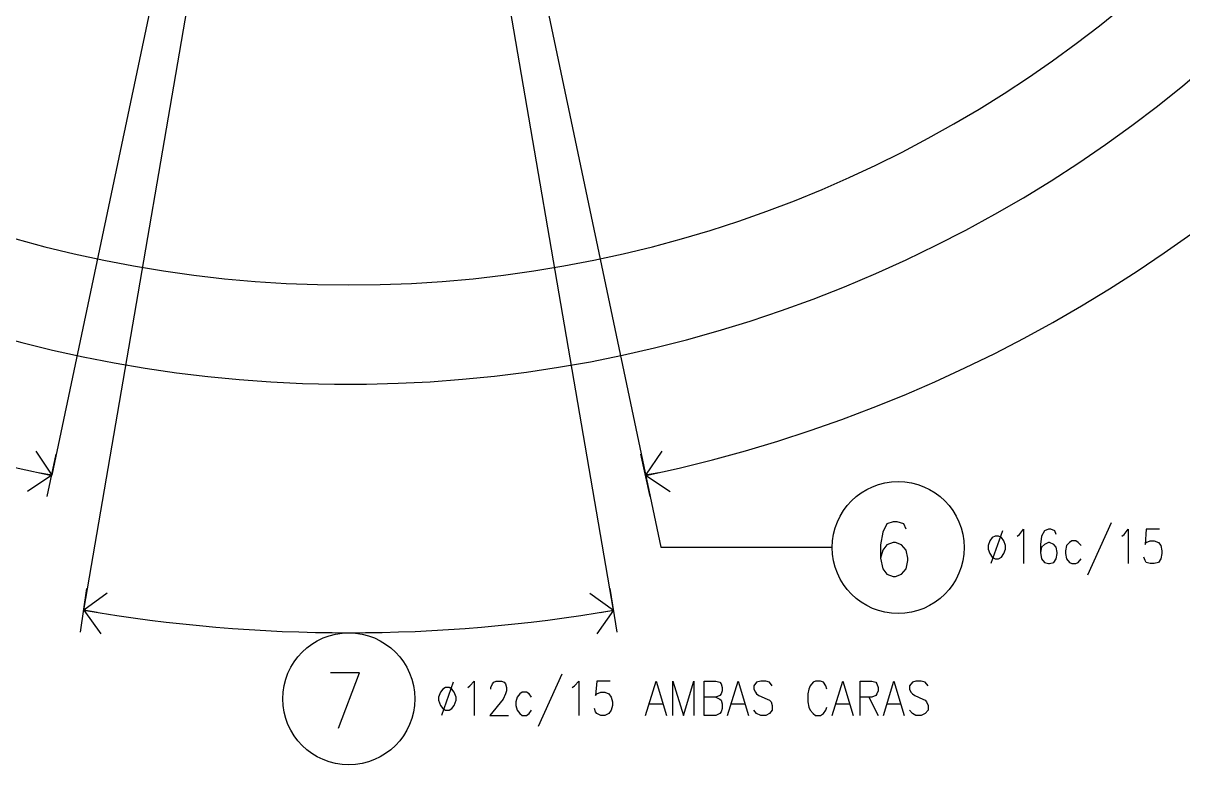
# Model space of a CAD drawing. Extents: x 157 to 1652, y -82 to 500.
# Drawn here: x 470.5 to 533.8, y 84.4 to 124.9 of the extents above; entities that cross this region are included whole.
import ezdxf

# ---------------------------------------------------------------- set-up
doc = ezdxf.new("R2010")
doc.units = 0
doc.header["$MEASUREMENT"] = 0
for name, color, linetype in [('PDF_BARRAS-EN-VISTA-25', 4, 'Continuous'), ('PDF_CONTORNO-ENCOFRADO-25', 2, 'Continuous'), ('PDF_LINEAS-POS-ARMADURA', 4, 'Continuous')]:
    doc.layers.add(name, color=color, linetype=linetype)

msp = doc.modelspace()

# ---------------------------------------------------------------- linework, layer by layer
at = {"layer": 'PDF_BARRAS-EN-VISTA-25', "color": 5, "lineweight": 25}
for points in [[(518.712, 97.242), (518.585, 97.528), (518.236, 97.655), (518.013, 97.655), (517.664, 97.528), (517.442, 97.083), (517.315, 96.385), (517.315, 95.655), (517.442, 95.083), (517.664, 94.798), (518.013, 94.671), (518.14, 94.671), (518.458, 94.798), (518.712, 95.083), (518.807, 95.528), (518.807, 95.655), (518.712, 96.099), (518.458, 96.385), (518.14, 96.512), (518.013, 96.512), (517.664, 96.385), (517.442, 96.099), (517.315, 95.655)], [(487.728, 86.385), (488.871, 89.401), (487.283, 89.401)]]:
    msp.add_lwpolyline(points, dxfattribs=at)
at = {"layer": 'PDF_BARRAS-EN-VISTA-25', "lineweight": 25}
for points in [[(529.918, 97.591), (528.617, 94.734)], [(523.982, 97.147), (523.347, 95.369)], [(524.775, 96.861), (524.902, 96.956), (525.125, 97.242), (525.125, 95.369)], [(526.902, 96.956), (526.839, 97.147), (526.617, 97.242), (526.49, 97.242), (526.267, 97.147), (526.109, 96.861), (526.045, 96.417), (526.045, 95.972), (526.109, 95.623), (526.267, 95.433), (526.49, 95.369), (526.553, 95.369), (526.775, 95.433), (526.902, 95.623), (526.966, 95.909), (526.966, 95.972), (526.902, 96.258), (526.775, 96.417), (526.553, 96.512), (526.49, 96.512), (526.267, 96.417), (526.109, 96.258), (526.045, 95.972)], [(530.49, 96.861), (530.617, 96.956), (530.839, 97.242), (530.839, 95.369)], [(532.553, 97.242), (531.823, 97.242), (531.76, 96.417), (531.823, 96.512), (532.045, 96.607), (532.267, 96.607), (532.49, 96.512), (532.617, 96.353), (532.68, 96.068), (532.68, 95.909), (532.617, 95.623), (532.49, 95.433), (532.267, 95.369), (532.045, 95.369), (531.823, 95.433), (531.76, 95.528), (531.696, 95.718)], [(528.267, 96.353), (528.109, 96.512), (527.982, 96.607), (527.76, 96.607), (527.633, 96.512), (527.474, 96.353), (527.41, 96.068), (527.41, 95.909), (527.474, 95.623), (527.633, 95.433), (527.76, 95.369), (527.982, 95.369), (528.109, 95.433), (528.267, 95.623)], [(499.918, 89.337), (498.617, 86.48)], [(493.982, 88.893), (493.347, 87.083)], [(494.775, 88.607), (494.902, 88.702), (495.125, 88.956), (495.125, 87.083)], [(496.045, 88.512), (496.045, 88.607), (496.14, 88.798), (496.204, 88.893), (496.331, 88.956), (496.617, 88.956), (496.775, 88.893), (496.839, 88.798), (496.902, 88.607), (496.902, 88.417), (496.839, 88.258), (496.712, 87.972), (495.982, 87.083), (496.998, 87.083)], [(500.49, 88.607), (500.617, 88.702), (500.839, 88.956), (500.839, 87.083)], [(502.553, 88.956), (501.823, 88.956), (501.759, 88.163), (501.823, 88.258), (502.045, 88.353), (502.267, 88.353), (502.49, 88.258), (502.617, 88.068), (502.68, 87.814), (502.68, 87.623), (502.617, 87.369), (502.49, 87.179), (502.267, 87.083), (502.045, 87.083), (501.823, 87.179), (501.759, 87.274), (501.696, 87.464)], [(504.49, 87.083), (505.061, 88.956), (505.632, 87.083)], [(505.982, 87.083), (505.982, 88.956), (506.553, 87.083), (507.125, 88.956), (507.125, 87.083)], [(508.331, 88.068), (508.553, 87.972), (508.617, 87.909), (508.68, 87.718), (508.68, 87.464), (508.617, 87.274), (508.553, 87.179), (508.331, 87.083), (507.696, 87.083), (507.696, 88.956), (508.331, 88.956), (508.553, 88.893), (508.617, 88.798), (508.68, 88.607), (508.68, 88.417), (508.617, 88.258), (508.553, 88.163), (508.331, 88.068), (507.696, 88.068)], [(508.966, 87.083), (509.537, 88.956), (510.109, 87.083)], [(511.41, 88.702), (511.252, 88.893), (511.061, 88.956), (510.775, 88.956), (510.553, 88.893), (510.394, 88.702), (510.394, 88.512), (510.49, 88.353), (510.553, 88.258), (510.68, 88.163), (511.125, 87.972), (511.252, 87.909), (511.347, 87.814), (511.41, 87.623), (511.41, 87.369), (511.252, 87.179), (511.061, 87.083), (510.775, 87.083), (510.553, 87.179), (510.394, 87.369)], [(514.394, 88.512), (514.331, 88.702), (514.204, 88.893), (514.045, 88.956), (513.759, 88.956), (513.633, 88.893), (513.474, 88.702), (513.41, 88.512), (513.347, 88.258), (513.347, 87.814), (513.41, 87.528), (513.474, 87.369), (513.633, 87.179), (513.759, 87.083), (514.045, 87.083), (514.204, 87.179), (514.331, 87.369), (514.394, 87.528)], [(514.68, 87.083), (515.252, 88.956), (515.823, 87.083)], [(516.204, 87.083), (516.204, 88.956), (516.839, 88.956), (517.061, 88.893), (517.125, 88.798), (517.188, 88.607), (517.188, 88.417), (517.125, 88.258), (517.061, 88.163), (516.839, 88.068), (516.204, 88.068)], [(517.474, 87.083), (518.045, 88.956), (518.617, 87.083)], [(519.918, 88.702), (519.76, 88.893), (519.537, 88.956), (519.252, 88.956), (519.061, 88.893), (518.902, 88.702), (518.902, 88.512), (518.966, 88.353), (519.061, 88.258), (519.188, 88.163), (519.633, 87.972), (519.76, 87.909), (519.823, 87.814), (519.918, 87.623), (519.918, 87.369), (519.76, 87.179), (519.537, 87.083), (519.252, 87.083), (519.061, 87.179), (518.902, 87.369)], [(498.267, 88.068), (498.14, 88.258), (497.982, 88.353), (497.759, 88.353), (497.632, 88.258), (497.474, 88.068), (497.41, 87.814), (497.41, 87.623), (497.474, 87.369), (497.632, 87.179), (497.759, 87.083), (497.982, 87.083), (498.14, 87.179), (498.267, 87.369)], [(516.68, 88.068), (517.188, 87.083)], [(504.68, 87.718), (505.41, 87.718)], [(509.188, 87.718), (509.918, 87.718)], [(514.902, 87.718), (515.633, 87.718)], [(517.696, 87.718), (518.394, 87.718)]]:
    msp.add_lwpolyline(points, dxfattribs=at)
for points in [[(523.569, 96.861), (523.41, 96.798), (523.283, 96.607), (523.188, 96.353), (523.188, 96.163), (523.283, 95.909), (523.41, 95.718), (523.569, 95.623), (523.76, 95.623), (523.918, 95.718), (524.045, 95.909), (524.14, 96.163), (524.14, 96.353), (524.045, 96.607), (523.918, 96.798), (523.76, 96.861)], [(493.569, 88.607), (493.41, 88.512), (493.283, 88.353), (493.188, 88.068), (493.188, 87.909), (493.283, 87.623), (493.41, 87.464), (493.569, 87.369), (493.759, 87.369), (493.918, 87.464), (494.045, 87.623), (494.14, 87.909), (494.14, 88.068), (494.045, 88.353), (493.918, 88.512), (493.759, 88.607)]]:
    msp.add_lwpolyline(points, close=True, dxfattribs=at)
for centre in [(518.283, 96.242), (488.283, 87.988)]:
    msp.add_circle(centre, 3.603, dxfattribs=at)
at = {"layer": 'PDF_CONTORNO-ENCOFRADO-25', "lineweight": 25}
for centre, start, end in [((488.267, 176.957), 180.0137, 270.0137), ((488.299, 176.957), 269.9863, 359.9863)]:
    msp.add_arc(centre, 66.381, start, end, dxfattribs=at)
at = {"layer": 'PDF_LINEAS-POS-ARMADURA', "color": 2, "lineweight": 25}
for points in [[(479.95, 137.56), (472.077, 100.195), (471.315, 100.322)], [(496.617, 137.56), (505.315, 96.258), (514.68, 96.258)], [(474.553, 92.702), (473.823, 92.829), (481.41, 137.02)], [(502.013, 92.702), (502.744, 92.829), (495.156, 137.02)], [(471.823, 99.02), (472.299, 101.337)], [(504.744, 99.02), (504.236, 101.337)], [(505.22, 100.322), (504.49, 100.195)], [(473.632, 91.623), (473.982, 94.004)], [(502.934, 91.623), (502.553, 94.004)]]:
    msp.add_lwpolyline(points, dxfattribs=at)
at = {"layer": 'PDF_LINEAS-POS-ARMADURA', "lineweight": 25}
for points in [[(471.188, 101.496), (472.077, 100.195), (470.743, 99.306)], [(505.379, 101.496), (504.49, 100.195), (505.823, 99.306)], [(475.093, 93.75), (473.823, 92.829), (474.744, 91.528)], [(501.442, 93.75), (502.744, 92.829), (501.823, 91.528)]]:
    msp.add_lwpolyline(points, dxfattribs=at)
at = {"layer": 'PDF_LINEAS-POS-ARMADURA', "color": 2, "lineweight": 25}
for centre, radius, start, end in [((488.283, 176.941), 78.461, 281.92566, 258.07434), ((488.324, 176.941), 71.751, 292.13243, 21.69572), ((488.283, 176.982), 71.805, 202.63692, 292.15036), ((488.283, 177.004), 85.412, 260.24774, 279.75226)]:
    msp.add_arc(centre, radius, start, end, dxfattribs=at)

doc.saveas('drawing.dxf')
